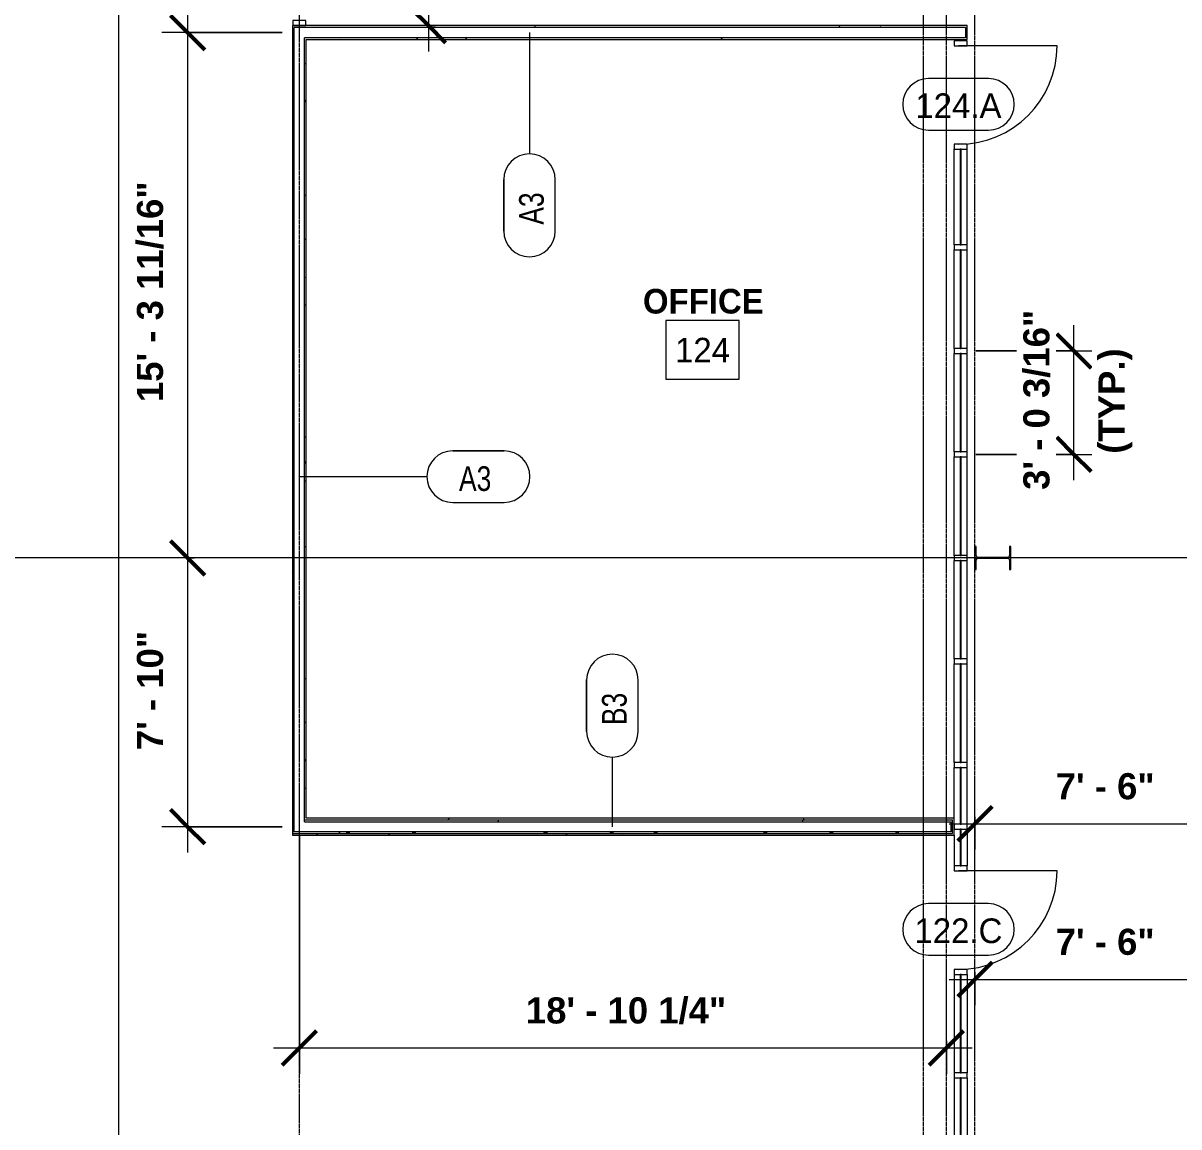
# Model space of a CAD drawing. Header units: inches. Extents: x 21592 to 24810, y -23179 to -20467.
# Drawn here: x 22458.5 to 22862.7, y -21584 to -21198.1 of the extents above; entities that cross this region are included whole.
import ezdxf

# ---------------------------------------------------------------- set-up
doc = ezdxf.new("R2010")
doc.units = ezdxf.units.IN
doc.header["$MEASUREMENT"] = 0
doc.linetypes.add('Grid Line 1_2_', pattern=[0.875, 0.5, -0.125, 0.125, -0.125])
for name, color, linetype, lineweight in [('A-ANNO-DIMS', 211, 'Continuous', 9), ('A-ANNO-DIMS-96', 211, 'Continuous', 9), ('A-AREA-IDEN', 2, 'Continuous', 9), ('A-DOOR', 31, 'Continuous', 20), ('A-DOOR-IDEN', 31, 'Continuous', 9), ('A-GLAZ-CURT', 52, 'Continuous', 20), ('A-GLAZ-CWMG', 51, 'Continuous', 20), ('A-WALL', 113, 'Continuous', 20), ('A-WALL-IDEN', 211, 'Continuous', 9), ('A-WALL-PATT', 111, 'Continuous', 50), ('G-ANNO-SYMB', 111, 'Continuous', 9), ('I-WALL', 2, 'Continuous', 20), ('S-COLS', 52, 'Continuous', 20), ('S-GRID', 1, 'Continuous', 9)]:
    doc.layers.add(name, color=color, linetype=linetype, lineweight=lineweight)
doc.styles.add('Arial_B', font='arialbd.ttf', dxfattribs={"height": 9.132806})
doc.styles.add('Century Gothic', font='GOTHIC.TTF', dxfattribs={"height": 8.622671})
doc.styles.add('Century Gothic_1', font='GOTHIC.TTF', dxfattribs={"width": 0.8, "height": 8.622671})
doc.styles.add('Century Gothic_B', font='GOTHICB.TTF', dxfattribs={"height": 8.616719})
doc.dimstyles.new('OD_Dimension_1', dxfattribs={"dimscale": 12, "dimtxt": 9, "dimasz": 1, "dimexe": 0.75, "dimexo": 0.5, "dimgap": 0.5, "dimtad": 1, "dimdec": 4, "dimrnd": 0.0625, "dimzin": 3, "dimdsep": 46, "dimlunit": 4, "dimtxsty": 'Arial_B', "dimblk1": 'OBLIQUE', "dimblk2": 'OBLIQUE', "dimsah": 1, "dimcen": 0.09, "dimdle": 0.75, "dimazin": 0, "dimtfac": 1, "dimtdec": 4, "dimtix": 1, "dimtmove": 0, "dimatfit": 3, "dimfxl": 1, "dimtvp": 1, "dimtfill": 1, "dimfrac": 2, "dimtolj": 1, "dimtzin": 0, "dimlwd": 13, "dimlwe": 13, "dimarcsym": 2})
doc.dimstyles.new('OD_Dimension_2', dxfattribs={"dimscale": 12, "dimtxt": 9, "dimasz": 1, "dimexe": 0.75, "dimexo": 0.5, "dimgap": 0.5, "dimtad": 1, "dimdec": 4, "dimrnd": 0.0625, "dimzin": 3, "dimdsep": 46, "dimlunit": 4, "dimtxsty": 'Arial_B', "dimblk1": 'OBLIQUE', "dimblk2": 'OBLIQUE', "dimsah": 1, "dimcen": 0.09, "dimdle": 0.75, "dimazin": 0, "dimtfac": 1, "dimtdec": 4, "dimtix": 1, "dimtmove": 0, "dimatfit": 3, "dimfxl": 1, "dimtvp": 1, "dimtfill": 1, "dimfrac": 2, "dimtolj": 1, "dimtzin": 0, "dimlwd": 13, "dimlwe": 13, "dimarcsym": 2})
doc.dimstyles.new('OD_Dimension_3', dxfattribs={"dimscale": 12, "dimtxt": 9, "dimasz": 1, "dimexe": 0.75, "dimexo": 0.5, "dimgap": 0.5, "dimtad": 1, "dimdec": 4, "dimrnd": 0.0625, "dimzin": 3, "dimdsep": 46, "dimlunit": 4, "dimtxsty": 'Arial_B', "dimblk1": 'OBLIQUE', "dimblk2": 'OBLIQUE', "dimsah": 1, "dimcen": 0.09, "dimdle": 0.75, "dimazin": 0, "dimtfac": 1, "dimtdec": 4, "dimtix": 1, "dimtmove": 0, "dimatfit": 3, "dimfxl": 1, "dimtvp": 1, "dimtfill": 1, "dimfrac": 2, "dimtolj": 1, "dimtzin": 0, "dimlwd": 13, "dimlwe": 13, "dimarcsym": 2})
doc.dimstyles.new('OD_Dimension_4', dxfattribs={"dimscale": 12, "dimtxt": 9, "dimasz": 1, "dimexe": 0.75, "dimexo": 0.5, "dimgap": 0.5, "dimtad": 1, "dimdec": 4, "dimrnd": 0.0625, "dimzin": 3, "dimdsep": 46, "dimlunit": 4, "dimtxsty": 'Arial_B', "dimblk1": 'OBLIQUE', "dimblk2": 'OBLIQUE', "dimsah": 1, "dimcen": 0.09, "dimdle": 0.75, "dimazin": 0, "dimtfac": 1, "dimtdec": 4, "dimtix": 1, "dimtmove": 0, "dimatfit": 3, "dimfxl": 1, "dimtvp": 1, "dimtfill": 1, "dimfrac": 2, "dimtolj": 1, "dimtzin": 0, "dimlwd": 13, "dimlwe": 13, "dimarcsym": 2})
pattern_1 = [(0, (0, 0), (30.72, 7.68), [1.267, -21.773, 1.267, -21.773, -122.88]), (0, (0, 0), (30.72, 7.68), [-46.08, 1.267, -44.813, 1.267, -21.773, -53.76]), (0, (0, 0), (30.72, 7.68), [-115.2, 1.267, -14.093, 1.267, -37.133]), (120, (11.52, 3.84), (-22.0110751, 22.7643004), [1.267, -21.773, 1.267, -21.773, -122.88]), (120, (11.52, 3.84), (-22.0110751, 22.7643004), [-46.08, 1.267, -44.813, 1.267, -21.773, -53.76]), (120, (11.52, 3.84), (-22.0110751, 22.7643004), [-115.2, 1.267, -14.093, 1.267, -37.133]), (240, (15.36, 19.2), (-8.7089249, -30.4443004), [1.267, -21.773, 1.267, -21.773, -122.88]), (240, (15.36, 19.2), (-8.7089249, -30.4443004), [-46.08, 1.267, -44.813, 1.267, -21.773, -53.76]), (240, (15.36, 19.2), (-8.7089249, -30.4443004), [-115.2, 1.267, -14.093, 1.267, -37.133])]

# ---------------------------------------------------------------- blocks, each defined once
blk = doc.blocks.new('Door_Single_Storefront - one-1371409-Enlarged First Floor Plan _West_')
at = {"layer": 'A-DOOR', "color": 43, "lineweight": 13}
blk.add_line((-17.21875, 34.4375), (-17.21875, 0), dxfattribs=at)
blk.add_arc((-17.21875, 0), 34.4375, 360, 90, dxfattribs=at)
blk = doc.blocks.new('System Panel - Interior Glazing-1220306-Enlarged First Floor Plan _West_')
at = {"layer": 'A-GLAZ-CURT', "color": 7}
for p, q in [((17.21875, 0.9375), (-17.21875, 0.9375)), ((-17.21875, 0.9375), (-17.21875, 0.5625)), ((-17.21875, 0.5625), (17.21875, 0.5625)), ((17.21875, 0.5625), (17.21875, 0.9375))]:
    blk.add_line(p, q, dxfattribs=at)
blk = doc.blocks.new('Rectangular Mullion - Interior 1_75_ x 4_5_-1214730-Enlarged First Floor Plan _West_')
at = {"layer": 'A-GLAZ-CWMG', "color": 43, "lineweight": 13}
for p, q in [((22799.52, -22650.74), (22799.52, -22616.3)), ((22804.02, -22650.74), (22804.02, -22616.3))]:
    blk.add_line(p, q, dxfattribs=at)
blk = doc.blocks.new('Rectangular Mullion - Interior 1_75_ x 4_5_-1835424-Enlarged First Floor Plan _West_')
at = {"layer": 'A-GLAZ-CWMG', "color": 7}
for p, q in [((0, 1.5), (-1.75, 1.5)), ((-1.75, 1.5), (-1.75, -3)), ((0, -3), (0, 1.5)), ((-1.75, -3), (0, -3))]:
    blk.add_line(p, q, dxfattribs=at)
blk = doc.blocks.new('Rectangular Mullion - Interior 1_75_ x 4_5_-1220285-Enlarged First Floor Plan _West_')
at = {"layer": 'A-GLAZ-CWMG', "color": 7}
for p, q in [((-0.875, 1.5), (0.875, 1.5)), ((-0.875, -3), (-0.875, 1.5)), ((0.875, 1.5), (0.875, -3)), ((0.875, -3), (-0.875, -3))]:
    blk.add_line(p, q, dxfattribs=at)
blk = doc.blocks.new('System Panel - Interior Glazing-1870418-Enlarged First Floor Plan _West_')
at = {"layer": 'A-GLAZ-CURT', "color": 7}
for p, q in [((9.94, 0.94), (-9.94, 0.94)), ((-9.94, 0.94), (-9.94, 0.56)), ((-9.94, 0.56), (9.94, 0.56)), ((9.94, 0.56), (9.94, 0.94))]:
    blk.add_line(p, q, dxfattribs=at)
blk = doc.blocks.new('Rectangular Mullion - Interior 1_75_ x 4_5_-1870416-Enlarged First Floor Plan _West_')
at = {"layer": 'A-GLAZ-CWMG', "color": 43, "lineweight": 13}
for p, q in [((22784.14, -21476.05), (22784.14, -21458.3)), ((22788.64, -21478.18), (22788.64, -21458.3))]:
    blk.add_line(p, q, dxfattribs=at)
blk = doc.blocks.new('System Panel - Interior Glazing-1835623-Enlarged First Floor Plan _West_')
at = {"layer": 'A-GLAZ-CURT', "color": 7}
for p, q in [((16.71875, 0.9375), (-16.71875, 0.9375)), ((-16.71875, 0.9375), (-16.71875, 0.5625)), ((-16.71875, 0.5625), (16.71875, 0.5625)), ((16.71875, 0.5625), (16.71875, 0.9375))]:
    blk.add_line(p, q, dxfattribs=at)
blk = doc.blocks.new('Rectangular Mullion - Interior 1_75_ x 4_5_-1835621-Enlarged First Floor Plan _West_')
at = {"layer": 'A-GLAZ-CWMG', "color": 43, "lineweight": 13}
for p, q in [((22784.14, -21275.62), (22784.14, -21242.18)), ((22788.64, -21275.62), (22788.64, -21242.18))]:
    blk.add_line(p, q, dxfattribs=at)
blk = doc.blocks.new('Rectangular Mullion - Interior 1_75_ x 4_5_-1314720-Enlarged First Floor Plan _West_')
at = {"layer": 'A-GLAZ-CWMG', "color": 7}
for p, q in [((-0.875, 1.5), (0.875, 1.5)), ((-0.875, -3), (-0.875, 1.5)), ((0.875, 1.5), (0.875, -3)), ((0.875, -3), (-0.875, -3))]:
    blk.add_line(p, q, dxfattribs=at)
blk = doc.blocks.new('Rectangular Mullion - Interior 1_75_ x 4_5_-1220307-Enlarged First Floor Plan _West_')
at = {"layer": 'A-GLAZ-CWMG', "color": 7}
for p, q in [((-1.75, 1.5), (0, 1.5)), ((-1.75, -3), (-1.75, 1.5)), ((0, 1.5), (0, -3)), ((0, -3), (-1.75, -3))]:
    blk.add_line(p, q, dxfattribs=at)
blk = doc.blocks.new('System Panel - Interior Glazing-V23-Enlarged First Floor Plan _West_')
at = {"layer": 'A-GLAZ-CURT', "color": 7}
for p, q in [((17.21875, -0.5625), (-17.21875, -0.5625)), ((-17.21875, -0.5625), (-17.21875, -0.9375)), ((-17.21875, -0.9375), (17.21875, -0.9375)), ((17.21875, -0.9375), (17.21875, -0.5625))]:
    blk.add_line(p, q, dxfattribs=at)
blk = doc.blocks.new('System Panel - Interior Glazing-1870824-Enlarged First Floor Plan _West_')
at = {"layer": 'A-GLAZ-CURT', "color": 7}
for p, q in [((17.21875, -0.5625), (-17.21875, -0.5625)), ((-17.21875, -0.5625), (-17.21875, -0.9375)), ((-17.21875, -0.9375), (17.21875, -0.9375)), ((17.21875, -0.9375), (17.21875, -0.5625))]:
    blk.add_line(p, q, dxfattribs=at)
blk = doc.blocks.new('Rectangular Mullion - Interior 1_75_ x 4_5_-1179494-Enlarged First Floor Plan _West_')
at = {"layer": 'A-GLAZ-CWMG', "color": 43, "lineweight": 13}
for p, q in [((24244.77, -22362.3), (24279.2, -22362.3)), ((24244.77, -22366.8), (24279.2, -22366.8))]:
    blk.add_line(p, q, dxfattribs=at)
blk = doc.blocks.new('Rectangular Mullion - Interior 1_75_ x 4_5_-1220290-Enlarged First Floor Plan _West_')
at = {"layer": 'A-GLAZ-CWMG', "color": 7}
for p, q in [((-0.875, 3), (0.875, 3)), ((-0.875, -1.5), (-0.875, 3)), ((0.875, 3), (0.875, -1.5)), ((0.875, -1.5), (-0.875, -1.5))]:
    blk.add_line(p, q, dxfattribs=at)
blk = doc.blocks.new('Door_Single_Storefront - one-1371407-Enlarged First Floor Plan _West_')
at = {"layer": 'A-DOOR', "color": 43, "lineweight": 13}
blk.add_line((-17.21875, 34.4375), (-17.21875, 0), dxfattribs=at)
blk.add_arc((-17.21875, 0), 34.4375, 360, 90, dxfattribs=at)
blk = doc.blocks.new('Rectangular Mullion - Interior 1_75_ x 4_5_-1870858-Enlarged First Floor Plan _West_')
at = {"layer": 'A-GLAZ-CWMG', "color": 43, "lineweight": 13}
for p, q in [((22784.14, -21530.68), (22784.14, -21565.12)), ((22788.64, -21530.68), (22788.64, -21565.12))]:
    blk.add_line(p, q, dxfattribs=at)
blk = doc.blocks.new('System Panel - Interior Glazing-1870739-Enlarged First Floor Plan _West_')
at = {"layer": 'A-GLAZ-CURT', "color": 7}
for p, q in [((6.41, -0.56), (-6.41, -0.56)), ((-6.41, -0.56), (-6.41, -0.94)), ((-6.41, -0.94), (6.41, -0.94)), ((6.41, -0.94), (6.41, -0.56))]:
    blk.add_line(p, q, dxfattribs=at)
blk = doc.blocks.new('Rectangular Mullion - Interior 1_75_ x 4_5_-1870859-Enlarged First Floor Plan _West_')
at = {"layer": 'A-GLAZ-CWMG', "color": 43, "lineweight": 13}
for p, q in [((22788.64, -21479.93), (22788.64, -21492.74)), ((22784.14, -21482.05), (22784.14, -21492.74))]:
    blk.add_line(p, q, dxfattribs=at)
blk = doc.blocks.new('Rectangular Mullion - Interior 1_75_ x 4_5_-1970396-Enlarged First Floor Plan _West_')
at = {"layer": 'A-GLAZ-CWMG', "color": 7}
for p, q in [((-1.75, 3), (0, 3)), ((-1.75, -1.5), (-1.75, 3)), ((0, 3), (0, -1.5)), ((0, -1.5), (-1.75, -1.5))]:
    blk.add_line(p, q, dxfattribs=at)
blk = doc.blocks.new('DIMBLOCK8-Enlarged First Floor Plan _West_')
at = {"layer": 'A-ANNO-DIMS-96', "lineweight": 13}
for p, q in [((22516.03, -21192.37), (22516.03, -21385.05)), ((22549.14, -21201.37), (22507.03, -21201.37)), ((22516.03, -21201.37), (22549.14, -21201.37)), ((22518.52, -21385.05), (22507.03, -21385.05)), ((22516.03, -21385.05), (22518.52, -21385.05))]:
    blk.add_line(p, q, dxfattribs=at)
at = {"layer": 'A-ANNO-DIMS-96', "lineweight": 50}
for p, q in [((22516.03, -21201.37), (22510.03, -21195.37)), ((22516.03, -21201.37), (22522.03, -21207.37)), ((22516.03, -21385.05), (22510.03, -21379.05)), ((22516.03, -21385.05), (22522.03, -21391.05))]:
    blk.add_line(p, q, dxfattribs=at)
at = {"layer": 'A-ANNO-DIMS-96', "color": 0, "lineweight": 13, "insert": (22498.33, -21330.57), "char_height": 9.1328, "width": 89.6571, "attachment_point": 1, "rotation": 90, "line_spacing_factor": 0.938532, "style": 'Arial_B', "bg_fill": 3, "box_fill_scale": 1.25, "bg_fill_color": 0, "bg_fill_transparency": 0}
blk.add_mtext('15\' - 3 11/16"', dxfattribs=at)
blk = doc.blocks.new('_Oblique')
at = {"color": 0, "linetype": 'ByBlock', "lineweight": -2}
blk.add_line((-0.5, -0.5), (0.5, 0.5), dxfattribs=at)
blk = doc.blocks.new('DIMBLOCK9-Enlarged First Floor Plan _West_')
at = {"layer": 'A-ANNO-DIMS-96', "lineweight": 50}
for p, q in [((22516.03, -21385.05), (22510.03, -21379.05)), ((22516.03, -21385.05), (22522.03, -21391.05)), ((22516.03, -21479.05), (22510.03, -21473.05)), ((22516.03, -21479.05), (22522.03, -21485.05))]:
    blk.add_line(p, q, dxfattribs=at)
at = {"layer": 'A-ANNO-DIMS-96', "lineweight": 13}
for p, q in [((22518.52, -21385.05), (22507.03, -21385.05)), ((22516.03, -21385.05), (22516.03, -21488.05)), ((22516.03, -21385.05), (22518.52, -21385.05)), ((22549.14, -21479.05), (22507.03, -21479.05)), ((22516.03, -21479.05), (22549.14, -21479.05))]:
    blk.add_line(p, q, dxfattribs=at)
at = {"layer": 'A-ANNO-DIMS-96', "color": 0, "lineweight": 13, "insert": (22498.33, -21452.27), "char_height": 9.133, "width": 48.5143, "attachment_point": 1, "rotation": 90, "line_spacing_factor": 0.938532, "style": 'Arial_B', "bg_fill": 3, "box_fill_scale": 1.25, "bg_fill_color": 0, "bg_fill_transparency": 0}
blk.add_mtext('7\' - 10"', dxfattribs=at)
blk = doc.blocks.new('Wall Tag - 1_4_-1369832-Enlarged First Floor Plan _West_')
at = {"layer": 'A-WALL-IDEN', "color": 153}
for p, q in [((-0.0822, 0.0968), (0.1053, 0.0968)), ((0.1053, 0.0968), (-0.0822, 0.0968)), ((-0.0822, -0.0907), (0.1053, -0.0907)), ((-0.0822, -0.0907), (0.1053, -0.0907))]:
    blk.add_line(p, q, dxfattribs=at)
for centre, start, end in [((-0.0822, 0.0031), 90, 270), ((-0.0822, 0.0031), 90, 270), ((0.1053, 0.0031), 270, 90), ((0.1053, 0.0031), 270, 90)]:
    blk.add_arc(centre, 0.0937, start, end, dxfattribs=at)
blk = doc.blocks.new('DIMBLOCK20-Enlarged First Floor Plan _West_')
at = {"layer": 'A-ANNO-DIMS-96', "lineweight": 13}
for p, q in [((22600.28, -21126.18), (22600.28, -21207.93)), ((22602.77, -21135.18), (22591.28, -21135.18)), ((22600.28, -21135.18), (22602.77, -21135.18)), ((22602.77, -21198.93), (22591.28, -21198.93)), ((22600.28, -21198.93), (22602.77, -21198.93))]:
    blk.add_line(p, q, dxfattribs=at)
at = {"layer": 'A-ANNO-DIMS-96', "lineweight": 50}
for p, q in [((22600.28, -21135.18), (22594.28, -21129.18)), ((22600.28, -21135.18), (22606.28, -21141.18)), ((22600.28, -21198.93), (22594.28, -21192.93)), ((22600.28, -21198.93), (22606.28, -21204.93))]:
    blk.add_line(p, q, dxfattribs=at)
at = {"layer": 'A-ANNO-DIMS-96', "color": 0, "lineweight": 13, "insert": (22582.58, -21194.12), "char_height": 9.1328, "width": 64.9714, "attachment_point": 1, "rotation": 90, "line_spacing_factor": 0.938532, "style": 'Arial_B', "bg_fill": 3, "box_fill_scale": 1.25, "bg_fill_color": 0, "bg_fill_transparency": 0}
blk.add_mtext('5\' - 3 3/4"', dxfattribs=at)
blk = doc.blocks.new('DIMBLOCK35-Enlarged First Floor Plan _West_')
at = {"layer": 'A-ANNO-DIMS-96', "lineweight": 13}
for p, q in [((22881.39, -21577.81), (22881.39, -21523.43)), ((22782.39, -21532.43), (22881.39, -21532.43)), ((22791.39, -21529.95), (22791.39, -21541.43)), ((22791.39, -21532.43), (22791.39, -21529.95)), ((22881.39, -21532.43), (22881.39, -21577.81))]:
    blk.add_line(p, q, dxfattribs=at)
at = {"layer": 'A-ANNO-DIMS-96', "lineweight": 50}
for p, q in [((22791.39, -21532.43), (22797.39, -21526.43)), ((22881.39, -21532.43), (22887.39, -21526.43)), ((22791.39, -21532.43), (22785.39, -21538.43)), ((22881.39, -21532.43), (22875.39, -21538.43))]:
    blk.add_line(p, q, dxfattribs=at)
at = {"layer": 'A-ANNO-DIMS-96', "color": 0, "lineweight": 13, "insert": (22819.6, -21514.73), "char_height": 9.133, "width": 40.2857, "attachment_point": 1, "line_spacing_factor": 0.938532, "style": 'Arial_B', "bg_fill": 3, "box_fill_scale": 1.25, "bg_fill_color": 0, "bg_fill_transparency": 0}
blk.add_mtext('7\' - 6"', dxfattribs=at)
blk = doc.blocks.new('DIMBLOCK52-Enlarged First Floor Plan _West_')
at = {"layer": 'A-ANNO-DIMS-96', "lineweight": 13}
for p, q in [((22881.39, -21577.81), (22881.39, -21469.04)), ((22791.39, -21475.55), (22791.39, -21487.04)), ((22791.39, -21478.04), (22791.39, -21475.55)), ((22782.39, -21478.04), (22881.39, -21478.04)), ((22881.39, -21478.04), (22881.39, -21577.81))]:
    blk.add_line(p, q, dxfattribs=at)
at = {"layer": 'A-ANNO-DIMS-96', "lineweight": 50}
for p, q in [((22791.39, -21478.04), (22797.39, -21472.04)), ((22881.39, -21478.04), (22887.39, -21472.04)), ((22791.39, -21478.04), (22785.39, -21484.04)), ((22881.39, -21478.04), (22875.39, -21484.04))]:
    blk.add_line(p, q, dxfattribs=at)
at = {"layer": 'A-ANNO-DIMS-96', "color": 0, "lineweight": 13, "insert": (22819.6, -21460.33), "char_height": 9.133, "width": 40.2857, "attachment_point": 1, "line_spacing_factor": 0.938532, "style": 'Arial_B', "bg_fill": 3, "box_fill_scale": 1.25, "bg_fill_color": 0, "bg_fill_transparency": 0}
blk.add_mtext('7\' - 6"', dxfattribs=at)
blk = doc.blocks.new('Door Tag - Door Tag-4658-Enlarged First Floor Plan _West_')
at = {"layer": 'A-DOOR-IDEN', "color": 153}
for p, q in [((0.109375, 0.09375), (-0.109375, 0.09375)), ((-0.109375, -0.09375), (0.109375, -0.09375))]:
    blk.add_line(p, q, dxfattribs=at)
for centre, start, end in [((-0.109375, 0), 90, 270), ((0.109375, 0), 270, 90)]:
    blk.add_arc(centre, 0.09375, start, end, dxfattribs=at)
blk = doc.blocks.new('DIMBLOCK62-Enlarged First Floor Plan _West_')
at = {"layer": 'A-ANNO-DIMS-96', "lineweight": 13}
for p, q in [((22555.14, -21482.05), (22555.14, -21565.43)), ((22555.14, -21556.43), (22555.14, -21482.05)), ((22546.14, -21556.43), (22790.39, -21556.43)), ((22781.39, -21553.95), (22781.39, -21565.43)), ((22781.39, -21556.43), (22781.39, -21553.95))]:
    blk.add_line(p, q, dxfattribs=at)
at = {"layer": 'A-ANNO-DIMS-96', "lineweight": 50}
for p, q in [((22555.14, -21556.43), (22561.14, -21550.43)), ((22781.39, -21556.43), (22787.39, -21550.43)), ((22555.14, -21556.43), (22549.14, -21562.43)), ((22781.39, -21556.43), (22775.39, -21562.43))]:
    blk.add_line(p, q, dxfattribs=at)
at = {"layer": 'A-ANNO-DIMS-96', "color": 0, "lineweight": 13, "insert": (22634.34, -21538.73), "char_height": 9.1328, "width": 81.4286, "attachment_point": 1, "line_spacing_factor": 0.938532, "style": 'Arial_B', "bg_fill": 3, "box_fill_scale": 1.25, "bg_fill_color": 0, "bg_fill_transparency": 0}
blk.add_mtext('18\' - 10 1/4"', dxfattribs=at)
blk = doc.blocks.new('DIMBLOCK309-Enlarged First Floor Plan _West_')
at = {"layer": 'A-ANNO-DIMS-96', "lineweight": 13}
for p, q in [((22825.99, -21357.87), (22825.99, -21303.68)), ((22791.64, -21312.68), (22834.99, -21312.68)), ((22825.99, -21312.68), (22791.64, -21312.68)), ((22791.64, -21348.87), (22834.99, -21348.87)), ((22825.99, -21348.87), (22791.64, -21348.87))]:
    blk.add_line(p, q, dxfattribs=at)
at = {"layer": 'A-ANNO-DIMS-96', "lineweight": 50}
for p, q in [((22825.99, -21312.68), (22819.99, -21306.68)), ((22825.99, -21312.68), (22831.99, -21318.68)), ((22825.99, -21348.87), (22819.99, -21342.87)), ((22825.99, -21348.87), (22831.99, -21354.87))]:
    blk.add_line(p, q, dxfattribs=at)
at = {"layer": 'A-ANNO-DIMS-96', "color": 0, "lineweight": 13, "attachment_point": 1, "rotation": 90, "line_spacing_factor": 0.938532, "style": 'Arial_B', "bg_fill": 3, "box_fill_scale": 1.25, "bg_fill_color": 0, "bg_fill_transparency": 0}
for s, insert, char_height, width in [('3\' - 0 3/16"', (22808.29, -21361.27), 9.1328, 73.2), ('(TYP.)', (22834.57, -21348.63), 9.133, 42.8571)]:
    blk.add_mtext(s, dxfattribs=dict(at, insert=insert, char_height=char_height, width=width))

msp = doc.modelspace()

# ---------------------------------------------------------------- hatches: boundary and pattern name
at = {"layer": 'A-WALL-PATT', "lineweight": 9}
h = msp.add_hatch(dxfattribs=at)
h.set_pattern_fill('FP_11', color=8, style=0, pattern_type=2)
h.set_pattern_definition(pattern_1)
h.paths.add_polyline_path([(22552.70273, -21480.80281), (22553.32773, -21480.80281), (22553.32773, -21198.92781), (22552.70273, -21198.92781), (22552.70273, -21476.05281)], flags=0)
h.paths.add_polyline_path([(22555.14023, -21139.33406), (22555.14023, -21138.70906), (22553.32773, -21138.70906), (22553.32773, -20899.55281), (22552.70273, -20899.55281), (22552.70273, -21139.33406)], flags=0)
h = msp.add_hatch(dxfattribs=at)
h.set_pattern_fill('FP_11', color=8, style=0, pattern_type=2)
h.set_pattern_definition(pattern_1)
h.paths.add_polyline_path([(22557.57773, -21476.05281), (22557.57773, -21203.17781), (22556.95273, -21203.17781), (22556.95273, -21476.05281)], flags=0)
h.paths.add_polyline_path([(22555.14023, -21139.33406), (22557.57773, -21139.33406), (22557.57773, -21134.55281), (22556.95273, -21134.55281), (22556.95273, -21138.70906), (22555.14023, -21138.70906)], flags=0)
h.paths.add_polyline_path([(22556.95273, -21130.92781), (22557.57773, -21130.92781), (22557.57773, -20899.55281), (22553.32773, -20899.55281), (22553.32773, -20900.17781), (22556.95273, -20900.17781), (22556.95273, -21019.8618)], flags=0)
h = msp.add_hatch(dxfattribs=at)
h.set_pattern_fill('FP_11', color=8, style=0, pattern_type=2)
h.set_pattern_definition(pattern_1)
h.paths.add_polyline_path([(22788.01423, -21199.55281), (22788.63923, -21199.55281), (22788.63923, -21198.92781), (22553.32773, -21198.92781), (22553.32773, -21199.55281), (22557.57773, -21199.55281)], flags=0)
h = msp.add_hatch(dxfattribs=at)
h.set_pattern_fill('FP_11', color=8, style=0, pattern_type=2)
h.set_pattern_definition(pattern_1)
h.paths.add_polyline_path([(22788.63923, -21203.80281), (22788.63923, -21199.55281), (22788.01423, -21199.55281), (22788.01423, -21203.17781), (22557.57773, -21203.17781), (22557.57773, -21203.80281)], flags=0)
h = msp.add_hatch(dxfattribs=at)
h.set_pattern_fill('FP_11', color=8, style=0, pattern_type=2)
h.set_pattern_definition(pattern_1)
h.paths.add_polyline_path([(22552.70273, -21482.05281), (22784.13923, -21482.05281), (22784.13923, -21476.67781), (22783.51423, -21476.67781), (22783.51423, -21481.42781), (22552.70273, -21481.42781)], flags=0)
h = msp.add_hatch(dxfattribs=at)
h.set_pattern_fill('FP_11', color=8, style=0, pattern_type=2)
h.set_pattern_definition(pattern_1)
h.paths.add_polyline_path([(22552.70273, -21481.42781), (22783.51423, -21481.42781), (22783.51423, -21477.30281), (22782.88923, -21477.30281), (22782.88923, -21480.80281), (22552.70273, -21480.80281)], flags=0)
h = msp.add_hatch(dxfattribs=at)
h.set_pattern_fill('FP_11', color=8, style=0, pattern_type=2)
h.set_pattern_definition(pattern_1)
h.paths.add_polyline_path([(22783.51423, -21476.67781), (22784.13923, -21476.67781), (22784.13923, -21476.05281), (22556.95273, -21476.05281), (22556.95273, -21476.67781), (22681.63046, -21476.67781)], flags=0)
h = msp.add_hatch(dxfattribs=at)
h.set_pattern_fill('FP_11', color=8, style=0, pattern_type=2)
h.set_pattern_definition(pattern_1)
h.paths.add_polyline_path([(22782.88923, -21477.30281), (22783.51423, -21477.30281), (22783.51423, -21476.67781), (22556.95273, -21476.67781), (22556.95273, -21477.30281), (22681.63046, -21477.30281)], flags=0)
at = {"layer": 'S-COLS', "lineweight": 9}
h = msp.add_hatch(dxfattribs=at)
h.set_pattern_fill('FP_6', color=8, style=0, pattern_type=2)
h.set_pattern_definition([(45, (0, 0), (-9.503515, 9.503515), []), (45, (0, 14.4), (-9.503515, 9.503515), [])])
h.paths.add_polyline_path([(22803.45663, -21389.05281), (22803.89023, -21389.05281), (22803.89023, -21381.05281), (22803.45663, -21381.05281), (22803.45663, -21384.21687), (22803.25412, -21384.70577), (22802.76523, -21384.90828), (22792.51523, -21384.90828), (22792.02633, -21384.70577), (22791.82382, -21384.21687), (22791.82382, -21381.05281), (22791.39023, -21381.05281), (22791.39023, -21389.05281), (22791.82382, -21389.05281), (22791.82382, -21385.88875), (22792.02633, -21385.39985), (22792.51523, -21385.19734), (22802.76523, -21385.19734), (22803.25412, -21385.39985), (22803.45663, -21385.88875)], flags=0)

# ---------------------------------------------------------------- linework, layer by layer
at = {"layer": 'A-AREA-IDEN', "flags": 128}
msp.add_lwpolyline([(22683.26213, -21302.01192), (22683.26213, -21322.58335), (22708.97213, -21322.58335), (22708.97213, -21302.01192)], close=True, dxfattribs=at)
at = {"layer": 'A-WALL', "color": 7}
for p, q in [((22788.01423, -21199.55281), (22553.32773, -21199.55281)), ((22553.32773, -21480.80281), (22553.32773, -21199.55281)), ((22788.01423, -21199.55281), (22788.01423, -21203.17781)), ((22788.01423, -21203.17781), (22556.95273, -21203.17781)), ((22556.95273, -21477.30281), (22556.95273, -21203.17781)), ((22556.95273, -21476.67781), (22783.51423, -21476.67781)), ((22556.95273, -21477.30281), (22782.88923, -21477.30281)), ((22782.88923, -21477.30281), (22782.88923, -21480.80281)), ((22783.51423, -21481.42781), (22783.51423, -21476.67781)), ((22782.88923, -21480.80281), (22552.70273, -21480.80281)), ((22552.70273, -21481.42781), (22783.51423, -21481.42781))]:
    msp.add_line(p, q, dxfattribs=at)
at = {"layer": 'A-WALL-IDEN', "color": 153}
for p, q in [((22635.61617, -21201.36531), (22635.61617, -21243.76063)), ((22664.59885, -21479.05281), (22664.59885, -21454.74085))]:
    msp.add_line(p, q, dxfattribs=at)
at = {"layer": 'G-ANNO-SYMB'}
msp.add_line((22491.854, -20695.61128), (22491.854, -23072.22867), dxfattribs=at)
at = {"layer": 'I-WALL', "color": 7}
for p, q in [((22788.63923, -21198.92781), (22552.70273, -21198.92781)), ((22552.70273, -21198.92781), (22552.70273, -21482.05281)), ((22788.63923, -21203.80281), (22788.63923, -21198.92781)), ((22557.57773, -21203.80281), (22788.63923, -21203.80281)), ((22557.57773, -21476.05281), (22557.57773, -21203.80281)), ((22784.13923, -21476.05281), (22557.57773, -21476.05281)), ((22784.13923, -21482.05281), (22784.13923, -21476.05281)), ((22552.70273, -21482.05281), (22784.13923, -21482.05281))]:
    msp.add_line(p, q, dxfattribs=at)
at = {"layer": 'S-COLS', "color": 7}
for p, q in [((22791.82382, -21381.05281), (22791.39023, -21381.05281)), ((22791.39023, -21381.05281), (22791.39023, -21389.05281)), ((22791.82382, -21384.21687), (22791.82382, -21381.05281)), ((22803.89023, -21381.05281), (22803.45663, -21381.05281)), ((22803.45663, -21381.05281), (22803.45663, -21384.21687)), ((22803.89023, -21389.05281), (22803.89023, -21381.05281)), ((22791.82382, -21389.05281), (22791.82382, -21385.88875)), ((22802.76523, -21384.90828), (22792.51523, -21384.90828)), ((22792.51523, -21385.19734), (22802.76523, -21385.19734)), ((22803.45663, -21385.88875), (22803.45663, -21389.05281)), ((22791.39023, -21389.05281), (22791.82382, -21389.05281)), ((22803.45663, -21389.05281), (22803.89023, -21389.05281))]:
    msp.add_line(p, q, dxfattribs=at)
for centre, start, end in [((22792.51523, -21384.21687), 180, 270), ((22792.51523, -21385.88875), 90, 180), ((22802.76523, -21384.21687), 270, 0), ((22802.76523, -21385.88875), 0, 90)]:
    msp.add_arc(centre, 0.69141, start, end, dxfattribs=at)
at = {"layer": 'S-GRID', "linetype": 'Grid Line 1_2_'}
for p, q in [((22555.14023, -23049.14903), (22555.14023, -20633.37408)), ((22781.39023, -22389.5762), (22781.39023, -20633.37408)), ((22773.39023, -22389.5762), (22773.39023, -20713.12653)), ((22781.39023, -22389.5762), (22781.39023, -20761.12653)), ((22791.39023, -22389.5762), (22791.39023, -20761.12653)), ((24479.10753, -21385.05281), (21657.56096, -21385.05281)), ((24742.78907, -21385.05281), (21790.20666, -21385.05281))]:
    msp.add_line(p, q, dxfattribs=at)

# ---------------------------------------------------------------- block references
at = {"layer": 'A-DOOR', "color": 43, "lineweight": 13, "rotation": 270}
for name, p in [('Door_Single_Storefront - one-1371409-Enlarged First Floor Plan _West_', (22785.63923, -21223.20906)), ('Door_Single_Storefront - one-1371407-Enlarged First Floor Plan _West_', (22785.63923, -21511.70906))]:
    msp.add_blockref(name, p, dxfattribs=at)
at = {"layer": 'A-DOOR-IDEN', "color": 153, "xscale": 95.99999999999994, "yscale": 95.99999999999994, "zscale": 95.99999999999994}
msp.add_blockref('Door Tag - Door Tag-4658-Enlarged First Floor Plan _West_', (22785.63923, -21226.458), dxfattribs=at)
at = {"layer": 'A-GLAZ-CURT', "color": 43, "lineweight": 13}
for name, p, rotation in [('System Panel - Interior Glazing-1835623-Enlarged First Floor Plan _West_', (22785.63923, -21258.89656), 270), ('System Panel - Interior Glazing-1220306-Enlarged First Floor Plan _West_', (22785.63923, -21294.58406), 270), ('System Panel - Interior Glazing-1220306-Enlarged First Floor Plan _West_', (22785.63923, -21330.77156), 270), ('System Panel - Interior Glazing-1220306-Enlarged First Floor Plan _West_', (22785.63923, -21366.95906), 270), ('System Panel - Interior Glazing-1220306-Enlarged First Floor Plan _West_', (22785.63923, -21403.14656), 270), ('System Panel - Interior Glazing-1220306-Enlarged First Floor Plan _West_', (22785.63923, -21439.33406), 270), ('System Panel - Interior Glazing-1870418-Enlarged First Floor Plan _West_', (22785.63923, -21468.24031), 270), ('System Panel - Interior Glazing-1870739-Enlarged First Floor Plan _West_', (22785.63923, -21486.33406), 90), ('System Panel - Interior Glazing-1870824-Enlarged First Floor Plan _West_', (22785.63923, -21547.89656), 90), ('System Panel - Interior Glazing-V23-Enlarged First Floor Plan _West_', (22785.63923, -21584.08406), 90)]:
    msp.add_blockref(name, p, dxfattribs=dict(at, rotation=rotation))
at = {"layer": 'A-GLAZ-CWMG', "color": 43, "lineweight": 13, "extrusion": (0, 0, -1)}
for name, p, rotation in [('Rectangular Mullion - Interior 1_75_ x 4_5_-1970396-Enlarged First Floor Plan _West_', (-22555.89023, -21198.92781), 270), ('Rectangular Mullion - Interior 1_75_ x 4_5_-1314720-Enlarged First Floor Plan _West_', (-22785.63923, -21241.30281), 270), ('Rectangular Mullion - Interior 1_75_ x 4_5_-1220285-Enlarged First Floor Plan _West_', (-22785.63923, -21276.49031), 270), ('Rectangular Mullion - Interior 1_75_ x 4_5_-1220285-Enlarged First Floor Plan _West_', (-22785.63923, -21312.67781), 270), ('Rectangular Mullion - Interior 1_75_ x 4_5_-1220285-Enlarged First Floor Plan _West_', (-22785.63923, -21348.86531), 270), ('Rectangular Mullion - Interior 1_75_ x 4_5_-1220285-Enlarged First Floor Plan _West_', (-22785.63923, -21385.05281), 270), ('Rectangular Mullion - Interior 1_75_ x 4_5_-1220285-Enlarged First Floor Plan _West_', (-22785.63923, -21421.24031), 270), ('Rectangular Mullion - Interior 1_75_ x 4_5_-1220285-Enlarged First Floor Plan _West_', (-22785.63923, -21457.42781), 270), ('Rectangular Mullion - Interior 1_75_ x 4_5_-1220307-Enlarged First Floor Plan _West_', (-22785.63923, -21479.92781), 270), ('Rectangular Mullion - Interior 1_75_ x 4_5_-1220290-Enlarged First Floor Plan _West_', (-22785.63923, -21493.61531), 90), ('Rectangular Mullion - Interior 1_75_ x 4_5_-1220290-Enlarged First Floor Plan _West_', (-22785.63923, -21529.80281), 90), ('Rectangular Mullion - Interior 1_75_ x 4_5_-1220290-Enlarged First Floor Plan _West_', (-22785.63923, -21565.99031), 90)]:
    msp.add_blockref(name, p, dxfattribs=dict(at, rotation=rotation))
at = {"layer": 'A-GLAZ-CWMG', "color": 43, "lineweight": 13}
for name, p, rotation in [('Rectangular Mullion - Interior 1_75_ x 4_5_-1835424-Enlarged First Floor Plan _West_', (22785.63923, -21204.24031), 90), ('Rectangular Mullion - Interior 1_75_ x 4_5_-1179494-Enlarged First Floor Plan _West_', (45150.94204, 2677.89991), 270)]:
    msp.add_blockref(name, p, dxfattribs=dict(at, rotation=rotation))
for name, p in [('Rectangular Mullion - Interior 1_75_ x 4_5_-1835621-Enlarged First Floor Plan _West_', (0, 0)), ('Rectangular Mullion - Interior 1_75_ x 4_5_-1214730-Enlarged First Floor Plan _West_', (-15.376, 1338.9375)), ('Rectangular Mullion - Interior 1_75_ x 4_5_-1214730-Enlarged First Floor Plan _West_', (-15.376, 1302.75)), ('Rectangular Mullion - Interior 1_75_ x 4_5_-1214730-Enlarged First Floor Plan _West_', (-15.376, 1266.5625)), ('Rectangular Mullion - Interior 1_75_ x 4_5_-1214730-Enlarged First Floor Plan _West_', (-15.376, 1230.375)), ('Rectangular Mullion - Interior 1_75_ x 4_5_-1214730-Enlarged First Floor Plan _West_', (-15.376, 1194.1875)), ('Rectangular Mullion - Interior 1_75_ x 4_5_-1870416-Enlarged First Floor Plan _West_', (0, 0)), ('Rectangular Mullion - Interior 1_75_ x 4_5_-1870859-Enlarged First Floor Plan _West_', (0, 0)), ('Rectangular Mullion - Interior 1_75_ x 4_5_-1870858-Enlarged First Floor Plan _West_', (0, 0))]:
    msp.add_blockref(name, p, dxfattribs=at)
at = {"layer": 'A-WALL-IDEN', "color": 153, "xscale": 95.99999999999994, "yscale": 95.99999999999994, "zscale": 95.99999999999994, "rotation": 89.99999999999991}
for p in [(22635.90988, -21262.86531), (22664.89255, -21437.84553)]:
    msp.add_blockref('Wall Tag - 1_4_-1369832-Enlarged First Floor Plan _West_', p, dxfattribs=at)
at = {"layer": 'A-WALL-IDEN', "color": 153, "xscale": 95.99999999999994, "yscale": 95.99999999999994, "zscale": 95.99999999999994}
msp.add_blockref('Wall Tag - 1_4_-1369832-Enlarged First Floor Plan _West_', (22616.64023, -21356.94216), dxfattribs=at)

# ---------------------------------------------------------------- texts
at = {"layer": 'A-AREA-IDEN', "attachment_point": 2}
for s, insert, char_height, width, line_spacing_factor, style in [('OFFICE', (22696.40316, -21290.98804), 8.616719, 48.6, 0.984796, 'Century Gothic_B'), ('124', (22696.11713, -21308.10353), 8.622671, 23.652, 0.984117, 'Century Gothic')]:
    msp.add_mtext(s, dxfattribs=dict(at, insert=insert, char_height=char_height, width=width, line_spacing_factor=line_spacing_factor, style=style))
at = {"layer": 'A-DOOR-IDEN', "insert": (22785.5979, -21222.62669), "char_height": 8.622671, "width": 38.124, "attachment_point": 2, "line_spacing_factor": 0.984117, "style": 'Century Gothic'}
msp.add_mtext('124.A', dxfattribs=at)

# ---------------------------------------------------------------- next in the draw order: texts
at = {"layer": 'A-WALL-IDEN', "char_height": 8.622671, "attachment_point": 2, "rotation": 90, "line_spacing_factor": 0.984117, "style": 'Century Gothic_1', "bg_fill": 3, "box_fill_scale": 1.25, "bg_fill_color": 0, "bg_fill_transparency": 0}
for s, insert, width in [('A3', (22631.97554, -21262.89417), 14.58), ('B3', (22660.95822, -21437.87439), 12.744)]:
    msp.add_mtext(s, dxfattribs=dict(at, insert=insert, width=width))
at = {"layer": 'A-WALL-IDEN', "insert": (22616.61136, -21353.00782), "char_height": 8.622671, "width": 14.58, "attachment_point": 2, "line_spacing_factor": 0.984117, "style": 'Century Gothic_1', "bg_fill": 3, "box_fill_scale": 1.25, "bg_fill_color": 0, "bg_fill_transparency": 0}
msp.add_mtext('A3', dxfattribs=at)

# ---------------------------------------------------------------- next in the draw order: dimensions: what is measured, and where the dimension line sits
at = {"layer": 'A-ANNO-DIMS', "lineweight": 13}
for base, p1, p2, dimstyle, override, picture, middle in [((22600.28406, -21198.92781), (22608.76935, -21135.17781), (22608.76935, -21198.92781), 'OD_Dimension_1', {"dimpost": '<>', "dimfxl": 63.75}, 'DIMBLOCK20-Enlarged First Floor Plan _West_', (22589.56192, -21167.05281)), ((22516.03313, -21385.05281), (22555.14023, -21201.36531), (22524.51841, -21385.05281), 'OD_Dimension_2', {"dimpost": '<>', "dimfxl": 186.22243}, 'DIMBLOCK8-Enlarged First Floor Plan _West_', (22505.31098, -21293.20906))]:
    dim = msp.add_linear_dim(base=base, p1=p1, p2=p2, angle=90, dimstyle=dimstyle, override=override, dxfattribs=at)
    dim.commit()
    dim.dimension.update_dxf_attribs({"geometry": picture, "text_midpoint": middle})
dim = msp.add_linear_dim(base=(22825.99219, -21312.67781), p1=(22785.63923, -21348.86531), p2=(22785.63923, -21312.67781), angle=90, text='<>\\X(TYP.)', dimstyle='OD_Dimension_4', override={"dimpost": '<>', "dimfxl": 36.1875}, dxfattribs=at)
dim.commit()
dim.dimension.update_dxf_attribs({"geometry": 'DIMBLOCK309-Enlarged First Floor Plan _West_', "text_midpoint": (22825.99219, -21330.77156)})
dim = msp.add_linear_dim(base=(22881.38923, -21532.43426), p1=(22791.39023, -21523.94898), p2=(22881.38923, -21583.8101), dimstyle='OD_Dimension_1', override={"dimpost": '<>', "dimfxl": 108.088731}, dxfattribs=at)
dim.commit()
dim.dimension.update_dxf_attribs({"geometry": 'DIMBLOCK35-Enlarged First Floor Plan _West_', "text_midpoint": (22836.38973, -21521.7713)})

# ---------------------------------------------------------------- next in the draw order: linework, layer by layer
at = {"layer": 'A-WALL-IDEN', "color": 153}
msp.add_line((22555.14023, -21356.64845), (22599.7449, -21356.64845), dxfattribs=at)

# ---------------------------------------------------------------- next in the draw order: dimensions: what is measured, and where the dimension line sits
at = {"layer": 'A-ANNO-DIMS', "lineweight": 13}
dim = msp.add_linear_dim(base=(22516.03313, -21479.05281), p1=(22524.51841, -21385.05281), p2=(22555.14023, -21479.05281), angle=90, dimstyle='OD_Dimension_3', override={"dimpost": '<>', "dimfxl": 98.862004}, dxfattribs=at)
dim.commit()
dim.dimension.update_dxf_attribs({"geometry": 'DIMBLOCK9-Enlarged First Floor Plan _West_', "text_midpoint": (22505.37016, -21432.05281)})
dim = msp.add_linear_dim(base=(22881.38923, -21478.03907), p1=(22791.39023, -21469.55378), p2=(22881.38923, -21583.8101), dimstyle='OD_Dimension_1', override={"dimpost": '<>', "dimfxl": 145.445267}, dxfattribs=at)
dim.commit()
dim.dimension.update_dxf_attribs({"geometry": 'DIMBLOCK52-Enlarged First Floor Plan _West_', "text_midpoint": (22836.38973, -21467.3761)})

# ---------------------------------------------------------------- next in the draw order: dimensions: what is measured, and where the dimension line sits
dim = msp.add_linear_dim(base=(22781.39023, -21556.43426), p1=(22555.14023, -21476.05281), p2=(22781.39023, -21547.94898), dimstyle='OD_Dimension_2', override={"dimpost": '<>', "dimfxl": 237.398655}, dxfattribs=at)
dim.commit()
dim.dimension.update_dxf_attribs({"geometry": 'DIMBLOCK62-Enlarged First Floor Plan _West_', "text_midpoint": (22668.26523, -21545.709)})

# ---------------------------------------------------------------- next in the draw order: block references
at = {"layer": 'A-DOOR-IDEN', "color": 153, "xscale": 95.99999999999994, "yscale": 95.99999999999994, "zscale": 95.99999999999994}
msp.add_blockref('Door Tag - Door Tag-4658-Enlarged First Floor Plan _West_', (22785.63923, -21514.958), dxfattribs=at)

# ---------------------------------------------------------------- next in the draw order: texts
at = {"layer": 'A-DOOR-IDEN', "insert": (22785.5979, -21511.12669), "char_height": 8.622671, "width": 39.096, "attachment_point": 2, "line_spacing_factor": 0.984117, "style": 'Century Gothic'}
msp.add_mtext('122.C', dxfattribs=at)

doc.saveas('drawing.dxf')
